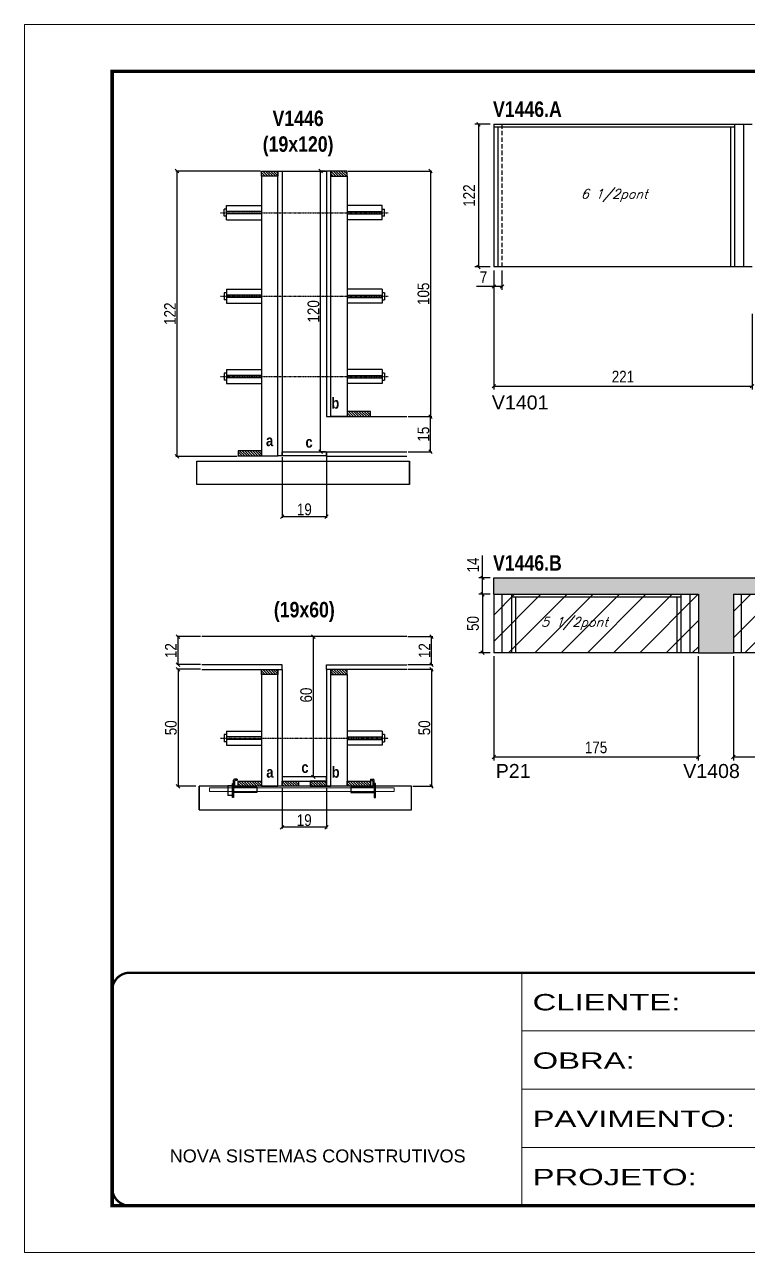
# Model space of a CAD drawing. Extents: x 3309 to 9563, y -2522 to 14608.
# Drawn here: x 4894 to 5513, y 4369 to 5419 of the extents above; entities that cross this region are included whole.
import ezdxf

# ---------------------------------------------------------------- set-up
doc = ezdxf.new("R2010")
doc.units = 0
for name, pattern in [('CONTINUO', [0]), ('DASHED', [0.75, 0.5, -0.25]), ('HIDDEN', [0.375, 0.25, -0.125])]:
    doc.linetypes.add(name, pattern=pattern)
for name, color, linetype in [('5', 5, 'Continuous'), ('barrote', 251, 'Continuous'), ('COTA', 241, 'Continuous'), ('detalhes', 4, 'Continuous'), ('NOMENCLATURA', 7, 'Continuous'), ('Painéis', 200, 'Continuous'), ('presilha', 1, 'Continuous'), ('SARR_2.2x10', 60, 'Continuous'), ('SARR_2.2x7', 40, 'Continuous'), ('SARR_3.5x7', 81, 'Continuous'), ('TENSOR', 3, 'Continuous'), ('texto', 7, 'Continuous')]:
    doc.layers.add(name, color=color, linetype=linetype)
for name, color, linetype, lineweight in [('CONCRETO', 251, 'Continuous', 25), ('Folhas', 255, 'Continuous', 9), ('Hachura', 251, 'Continuous', 9), ('SARRAFO DE PRESSAO', 251, 'DASHED', 9), ('SCO-___-LAJ', 2, 'Continuous', 0)]:
    doc.layers.add(name, color=color, linetype=linetype, lineweight=lineweight)
doc.styles.add('ARIAL', font='arial.ttf')
doc.styles.add('COTA TECNICA', font='techl___.ttf', dxfattribs={"height": 10})
doc.styles.add('COTA TECNICA 2X', font='techl___.ttf', dxfattribs={"height": 10})
doc.styles.add('Romans', font='romans.shx')
doc.styles.get("Standard").update_dxf_attribs({"font": 'arial.ttf'})
doc.styles.add('TECNICA', font='techb___.ttf', dxfattribs={"height": 10})
doc.styles.add('Tecnologia', font='')
doc.styles.get('Tecnologia').set_extended_font_data('Forgotten Futurist')
doc.dimstyles.new('PAINEL', dxfattribs={"dimtxt": 10, "dimasz": 3, "dimexe": 3, "dimexo": 3, "dimgap": 3, "dimtad": 1, "dimdec": 1, "dimzin": 12, "dimdsep": 46, "dimtxsty": 'COTA TECNICA', "dimblk1": 'OBLIQUE', "dimblk2": 'OBLIQUE', "dimsah": 1, "dimcen": 0.9, "dimclrd": 4, "dimclre": 4, "dimclrt": 240, "dimadec": 1, "dimazin": 3, "dimtfac": 1, "dimtdec": 1, "dimtmove": 0, "dimatfit": 3, "dimfxl": 1, "dimtolj": 1, "dimtzin": 12, "dimarcsym": 0})
doc.dimstyles.new('SECAO', dxfattribs={"dimscale": 0.333333, "dimtxt": 5, "dimasz": 9, "dimexe": 3, "dimexo": 3, "dimgap": 3, "dimtad": 1, "dimdec": 1, "dimlfac": 0.5, "dimzin": 12, "dimdsep": 46, "dimtxsty": 'COTA TECNICA 2X', "dimblk1": 'OBLIQUE', "dimblk2": 'OBLIQUE', "dimsah": 1, "dimcen": 0.9, "dimclrd": 4, "dimclre": 4, "dimclrt": 240, "dimadec": 1, "dimazin": 3, "dimtfac": 1, "dimtdec": 1, "dimtmove": 0, "dimatfit": 3, "dimfxl": 1, "dimtolj": 1, "dimtzin": 12, "dimarcsym": 0})
pattern_1 = [(135, (38350.264, -118744.3131), (-1.122532015, -1.122532015), [])]

# ---------------------------------------------------------------- blocks, each defined once
blk = doc.blocks.new('9999999999')
at = {"color": 30, "linetype": 'CONTINUO'}
for p, q in [((98564.6, 34230.2), (98564.6, 34429.4)), ((98564.6, 34379.6), (99584, 34379.6)), ((98564.6, 34329.8), (99488, 34329.8)), ((98564.6, 34280), (99488, 34280))]:
    blk.add_line(p, q, dxfattribs=at)
at = {"color": 30, "linetype": 'CONTINUO', "const_width": 2}
blk.add_lwpolyline([(99584, 34230.2), (99584, 34414.4, 0.414214), (99569, 34429.4), (98229, 34429.4, 0.414214), (98214, 34414.4), (98214, 34245.2, 0.414214), (98229, 34230.2), (99584, 34230.2)], format="xyb", dxfattribs=at)
at = {"layer": 'Folhas'}
blk.add_lwpolyline([(98139, 34190.2), (99624, 34190.2), (99624, 35240.2), (98139, 35240.2)], close=True, dxfattribs=at)
at = {"layer": 'Folhas', "color": 30, "const_width": 3}
blk.add_lwpolyline([(98214, 34230.2), (99584, 34230.2), (99584, 35200.2), (98214, 35200.2)], close=True, dxfattribs=at)
at = {"color": 7, "linetype": 'Continuous', "ltscale": 5, "style": 'ARIAL'}
blk.add_text('NOVA SISTEMAS CONSTRUTIVOS', height=11.059, dxfattribs=at).set_placement((98263.2, 34267.2))
at = {"layer": 'Folhas', "color": 7, "style": 'Tecnologia', "width": 1.5}
for s, p in [('CLIENTE:', (98573.7, 34397.2)), ('OBRA:', (98573.7, 34347.3)), ('PAVIMENTO:', (98573.7, 34297.5)), ('PROJETO:', (98573.7, 34247.7))]:
    blk.add_text(s, height=14, dxfattribs=at).set_placement(p)
blk = doc.blocks.new('_Oblique')
at = {"color": 0, "linetype": 'ByBlock', "lineweight": -2}
blk.add_line((-0.5, -0.5), (0.5, 0.5), dxfattribs=at)
blk = doc.blocks.new('*D2652')
at = {"layer": 'COTA', "color": 4, "lineweight": -2, "transparency": 16777216}
for p, q in [((5114.8, 5049.4), (5114.8, 4997.5)), ((5152.8, 5049.4), (5152.8, 4997.5)), ((5114.8, 4998.5), (5152.8, 4998.5))]:
    blk.add_line(p, q, dxfattribs=at)
at = {"layer": 'Defpoints', "color": 0, "transparency": 16777216}
for p in [(5114.8, 5050.4), (5152.8, 5050.4), (5152.8, 4998.5)]:
    blk.add_point(p, dxfattribs=at)
at = {"layer": 'COTA', "color": 4, "lineweight": -2, "transparency": 16777216, "xscale": 3, "yscale": 3, "zscale": 3, "rotation": 180}
blk.add_blockref('_Oblique', (5114.8, 4998.5), dxfattribs=at)
at = {"layer": 'COTA', "color": 4, "lineweight": -2, "transparency": 16777216, "xscale": 3, "yscale": 3, "zscale": 3}
blk.add_blockref('_Oblique', (5152.8, 4998.5), dxfattribs=at)
at = {"layer": 'COTA', "color": 240, "transparency": 16777216, "insert": (5133.8, 5004.6), "char_height": 10, "attachment_point": 5, "style": 'COTA TECNICA 2X'}
blk.add_mtext('\\A1;19', dxfattribs=at)
blk = doc.blocks.new('*D2653')
at = {"layer": 'COTA', "color": 4, "lineweight": -2, "transparency": 16777216}
for p, q in [((5171.4, 5294), (5242.8, 5294)), ((5241.8, 5294), (5241.8, 5084)), ((5222.5, 5084), (5242.8, 5084))]:
    blk.add_line(p, q, dxfattribs=at)
at = {"layer": 'Defpoints', "color": 0, "transparency": 16777216}
for p in [(5170.4, 5294), (5221.5, 5084, 0), (5241.8, 5084)]:
    blk.add_point(p, dxfattribs=at)
at = {"layer": 'COTA', "color": 4, "lineweight": -2, "transparency": 16777216, "xscale": 3, "yscale": 3, "zscale": 3}
for p, rotation in [((5241.8, 5294), 90), ((5241.8, 5084), 270)]:
    blk.add_blockref('_Oblique', p, dxfattribs=dict(at, rotation=rotation))
at = {"layer": 'COTA', "color": 240, "transparency": 16777216, "insert": (5235.7, 5189), "char_height": 10, "attachment_point": 5, "rotation": 90, "style": 'COTA TECNICA 2X'}
blk.add_mtext('\\A1;105', dxfattribs=at)
blk = doc.blocks.new('*D2654')
at = {"layer": 'COTA', "color": 4, "lineweight": -2, "transparency": 16777216}
for p, q in [((5096.2, 5294), (5023.8, 5294)), ((5024.8, 5294), (5024.8, 5050)), ((5076.2, 5050), (5023.8, 5050))]:
    blk.add_line(p, q, dxfattribs=at)
at = {"layer": 'Defpoints', "color": 0, "transparency": 16777216}
for p in [(5097.2, 5294), (5024.8, 5050), (5077.2, 5050, 0)]:
    blk.add_point(p, dxfattribs=at)
at = {"layer": 'COTA', "color": 4, "lineweight": -2, "transparency": 16777216, "xscale": 3, "yscale": 3, "zscale": 3}
for p, rotation in [((5024.8, 5294), 90), ((5024.8, 5050), 270)]:
    blk.add_blockref('_Oblique', p, dxfattribs=dict(at, rotation=rotation))
at = {"layer": 'COTA', "color": 240, "transparency": 16777216, "insert": (5018.8, 5172), "char_height": 10, "attachment_point": 5, "rotation": 90, "style": 'COTA TECNICA 2X'}
blk.add_mtext('\\A1;122', dxfattribs=at)
blk = doc.blocks.new('*D2655')
at = {"layer": 'COTA', "color": 4, "lineweight": -2, "transparency": 16777216}
for p, q in [((5151.8, 5294), (5146.7, 5294)), ((5147.7, 5054), (5147.7, 5294)), ((5151.8, 5054), (5146.7, 5054))]:
    blk.add_line(p, q, dxfattribs=at)
at = {"layer": 'Defpoints', "color": 0, "transparency": 16777216}
for p in [(5147.7, 5294), (5152.8, 5294), (5152.8, 5054)]:
    blk.add_point(p, dxfattribs=at)
at = {"layer": 'COTA', "color": 4, "lineweight": -2, "transparency": 16777216, "xscale": 3, "yscale": 3, "zscale": 3}
for p, rotation in [((5147.7, 5294), 90), ((5147.7, 5054), 270)]:
    blk.add_blockref('_Oblique', p, dxfattribs=dict(at, rotation=rotation))
at = {"layer": 'COTA', "color": 240, "transparency": 16777216, "insert": (5141.6, 5174), "char_height": 10, "attachment_point": 5, "rotation": 90, "style": 'COTA TECNICA 2X'}
blk.add_mtext('\\A1;120', dxfattribs=at)
blk = doc.blocks.new('*D2656')
at = {"layer": 'COTA', "color": 4, "lineweight": -2, "transparency": 16777216}
for p, q in [((5222.5, 5084), (5242.8, 5084)), ((5241.8, 5054), (5241.8, 5084)), ((5222.5, 5054), (5242.8, 5054))]:
    blk.add_line(p, q, dxfattribs=at)
at = {"layer": 'Defpoints', "color": 0, "transparency": 16777216}
for p in [(5221.5, 5084), (5241.8, 5084), (5221.5, 5054)]:
    blk.add_point(p, dxfattribs=at)
at = {"layer": 'COTA', "color": 4, "lineweight": -2, "transparency": 16777216, "xscale": 3, "yscale": 3, "zscale": 3}
for p, rotation in [((5241.8, 5084), 90), ((5241.8, 5054), 270)]:
    blk.add_blockref('_Oblique', p, dxfattribs=dict(at, rotation=rotation))
at = {"layer": 'COTA', "color": 240, "transparency": 16777216, "insert": (5235.7, 5069), "char_height": 10, "attachment_point": 5, "rotation": 90, "style": 'COTA TECNICA 2X'}
blk.add_mtext('\\A1;15', dxfattribs=at)
blk = doc.blocks.new('*D2657')
at = {"layer": 'COTA', "color": 4, "lineweight": -2, "transparency": 16777216}
for p, q in [((5114.7, 4766.9), (5114.7, 4731.8)), ((5152.7, 4766.9), (5152.7, 4731.8)), ((5152.7, 4732.8), (5114.7, 4732.8))]:
    blk.add_line(p, q, dxfattribs=at)
at = {"layer": 'Defpoints', "color": 0, "transparency": 16777216}
for p in [(5114.7, 4767.9), (5152.7, 4767.9), (5114.7, 4732.8)]:
    blk.add_point(p, dxfattribs=at)
at = {"layer": 'COTA', "color": 4, "lineweight": -2, "transparency": 16777216, "xscale": 3, "yscale": 3, "zscale": 3, "rotation": 180}
blk.add_blockref('_Oblique', (5114.7, 4732.8), dxfattribs=at)
at = {"layer": 'COTA', "color": 4, "lineweight": -2, "transparency": 16777216, "xscale": 3, "yscale": 3, "zscale": 3}
blk.add_blockref('_Oblique', (5152.7, 4732.8), dxfattribs=at)
at = {"layer": 'COTA', "color": 240, "transparency": 16777216, "insert": (5133.7, 4738.9), "char_height": 10, "attachment_point": 5, "style": 'COTA TECNICA 2X'}
blk.add_mtext('\\A1;19', dxfattribs=at)
blk = doc.blocks.new('PRESILHA METÁLICA 1')
at = {"layer": 'presilha'}
for p, q in [((7.5, 10.6), (7.5, 19.9)), ((12, 21), (8.6, 21)), ((9, 11.6), (9, 18.9)), ((12, 19.5), (9.6, 19.5)), ((12, 21), (12, 19.5)), ((0, 13), (6, 13)), ((0, 13), (0, 0)), ((6, 0), (0, 0)), ((6, 15.5), (7.5, 15.5)), ((6, -2.5), (6, 15.5)), ((6, 13), (6, 0)), ((7.5, 15.5), (7.5, -2.5)), ((37.5, 4.1), (7.5, 4.1)), ((37.5, 11), (9.6, 11)), ((37.5, 11), (37.5, 4.1)), ((7.5, -2.5), (6, -2.5))]:
    blk.add_line(p, q, dxfattribs=at)
for centre, radius, start, end in [((8.6, 19.9), 1.14, 90, 180), ((9.6, 18.9), 0.57, 90, 180), ((9.6, 11.6), 0.57, 180, 270)]:
    blk.add_arc(centre, radius, start, end, dxfattribs=at)
blk = doc.blocks.new('PRESILHA METÁLICA 2')
at = {"layer": 'presilha'}
for p, q in [((-5.2, 23.5), (-5.2, 22)), ((-5.2, 23.5), (-1.9, 23.5)), ((-5.2, 22), (-2.8, 22)), ((-2.2, 14.1), (-2.2, 21.4)), ((0.8, 18), (-0.8, 18)), ((-0.8, 18), (-0.8, 0)), ((-0.8, 14.6), (-0.8, 22.4)), ((0.8, 0), (0.8, 18)), ((-30.8, 13.5), (-30.8, 6.6)), ((-30.8, 13.5), (-2.8, 13.5)), ((-30.8, 6.6), (-0.8, 6.6)), ((-0.8, 0), (0.8, 0))]:
    blk.add_line(p, q, dxfattribs=at)
for centre, radius, start, end in [((-2.8, 21.4), 0.57, 0, 90), ((-1.9, 22.4), 1.14, 0, 90), ((-2.8, 14.1), 0.57, 270, 0)]:
    blk.add_arc(centre, radius, start, end, dxfattribs=at)
blk = doc.blocks.new('*D2658')
at = {"layer": 'COTA', "color": 4, "lineweight": -2, "transparency": 16777216}
for p, q in [((5045, 4867.9), (5024.7, 4867.9)), ((5025.7, 4867.9), (5025.7, 4767.9)), ((5040.9, 4767.9), (5024.7, 4767.9))]:
    blk.add_line(p, q, dxfattribs=at)
at = {"layer": 'Defpoints', "color": 0, "transparency": 16777216}
for p in [(5046, 4867.9), (5025.7, 4767.9), (5041.9, 4767.9)]:
    blk.add_point(p, dxfattribs=at)
at = {"layer": 'COTA', "color": 4, "lineweight": -2, "transparency": 16777216, "xscale": 3, "yscale": 3, "zscale": 3}
for p, rotation in [((5025.7, 4867.9), 90), ((5025.7, 4767.9), 270)]:
    blk.add_blockref('_Oblique', p, dxfattribs=dict(at, rotation=rotation))
at = {"layer": 'COTA', "color": 240, "transparency": 16777216, "insert": (5019.6, 4817.9), "char_height": 10, "attachment_point": 5, "rotation": 90, "style": 'COTA TECNICA 2X'}
blk.add_mtext('\\A1;50', dxfattribs=at)
blk = doc.blocks.new('*D2659')
at = {"layer": 'COTA', "color": 4, "lineweight": -2, "transparency": 16777216}
for p, q in [((5222.4, 4867.9), (5243.6, 4867.9)), ((5242.6, 4867.9), (5242.6, 4767.9)), ((5226.5, 4767.9), (5243.6, 4767.9))]:
    blk.add_line(p, q, dxfattribs=at)
at = {"layer": 'Defpoints', "color": 0, "transparency": 16777216}
for p in [(5221.4, 4867.9), (5225.5, 4767.9), (5242.6, 4767.9)]:
    blk.add_point(p, dxfattribs=at)
at = {"layer": 'COTA', "color": 4, "lineweight": -2, "transparency": 16777216, "xscale": 3, "yscale": 3, "zscale": 3}
for p, rotation in [((5242.6, 4867.9), 90), ((5242.6, 4767.9), 270)]:
    blk.add_blockref('_Oblique', p, dxfattribs=dict(at, rotation=rotation))
at = {"layer": 'COTA', "color": 240, "transparency": 16777216, "insert": (5236.5, 4817.9), "char_height": 10, "attachment_point": 5, "rotation": 90, "style": 'COTA TECNICA 2X'}
blk.add_mtext('\\A1;50', dxfattribs=at)
blk = doc.blocks.new('*D2660')
at = {"layer": 'COTA', "color": 4, "lineweight": -2, "transparency": 16777216}
for p, q in [((5151.7, 4895.9), (5140.5, 4895.9)), ((5141.5, 4775.9), (5141.5, 4895.9)), ((5151.7, 4775.9), (5140.5, 4775.9))]:
    blk.add_line(p, q, dxfattribs=at)
at = {"layer": 'Defpoints', "color": 0, "transparency": 16777216}
for p in [(5141.5, 4895.9), (5152.7, 4895.9), (5152.7, 4775.9)]:
    blk.add_point(p, dxfattribs=at)
at = {"layer": 'COTA', "color": 4, "lineweight": -2, "transparency": 16777216, "xscale": 3, "yscale": 3, "zscale": 3}
for p, rotation in [((5141.5, 4895.9), 90), ((5141.5, 4775.9), 270)]:
    blk.add_blockref('_Oblique', p, dxfattribs=dict(at, rotation=rotation))
at = {"layer": 'COTA', "color": 240, "transparency": 16777216, "insert": (5135.4, 4845.9), "char_height": 10, "attachment_point": 5, "rotation": 90, "style": 'COTA TECNICA 2X'}
blk.add_mtext('\\A1;60', dxfattribs=at)
blk = doc.blocks.new('*D2661')
at = {"layer": 'COTA', "color": 4, "lineweight": -2, "transparency": 16777216}
for p, q in [((5222.4, 4895.9), (5243.6, 4895.9)), ((5242.6, 4871.9), (5242.6, 4895.9)), ((5222.4, 4871.9), (5243.6, 4871.9))]:
    blk.add_line(p, q, dxfattribs=at)
at = {"layer": 'Defpoints', "color": 0, "transparency": 16777216}
for p in [(5221.4, 4895.9), (5242.6, 4895.9), (5221.4, 4871.9)]:
    blk.add_point(p, dxfattribs=at)
at = {"layer": 'COTA', "color": 4, "lineweight": -2, "transparency": 16777216, "xscale": 3, "yscale": 3, "zscale": 3}
for p, rotation in [((5242.6, 4895.9), 90), ((5242.6, 4871.9), 270)]:
    blk.add_blockref('_Oblique', p, dxfattribs=dict(at, rotation=rotation))
at = {"layer": 'COTA', "color": 240, "transparency": 16777216, "insert": (5236.6, 4883.9), "char_height": 10, "attachment_point": 5, "rotation": 90, "style": 'COTA TECNICA 2X'}
blk.add_mtext('\\A1;12', dxfattribs=at)
blk = doc.blocks.new('*D2662')
at = {"layer": 'COTA', "color": 4, "lineweight": -2, "transparency": 16777216}
for p, q in [((5045, 4895.9), (5024.7, 4895.9)), ((5025.7, 4871.9), (5025.7, 4895.9)), ((5045, 4871.9), (5024.7, 4871.9))]:
    blk.add_line(p, q, dxfattribs=at)
at = {"layer": 'Defpoints', "color": 0, "transparency": 16777216}
for p in [(5025.7, 4895.9), (5046, 4895.9), (5046, 4871.9)]:
    blk.add_point(p, dxfattribs=at)
at = {"layer": 'COTA', "color": 4, "lineweight": -2, "transparency": 16777216, "xscale": 3, "yscale": 3, "zscale": 3}
for p, rotation in [((5025.7, 4895.9), 90), ((5025.7, 4871.9), 270)]:
    blk.add_blockref('_Oblique', p, dxfattribs=dict(at, rotation=rotation))
at = {"layer": 'COTA', "color": 240, "transparency": 16777216, "insert": (5019.6, 4883.9), "char_height": 10, "attachment_point": 5, "rotation": 90, "style": 'COTA TECNICA 2X'}
blk.add_mtext('\\A1;12', dxfattribs=at)
blk = doc.blocks.new('*D2663')
at = {"layer": 'COTA', "color": 4, "lineweight": -2, "transparency": 16777216}
for p, q in [((5295.9, 5209), (5295.9, 5107.1)), ((5516.9, 5172), (5516.9, 5107.1)), ((5295.9, 5110.1), (5516.9, 5110.1))]:
    blk.add_line(p, q, dxfattribs=at)
at = {"layer": 'Defpoints', "color": 0, "transparency": 16777216}
for p in [(5295.9, 5212), (5516.9, 5175), (5516.9, 5110.1)]:
    blk.add_point(p, dxfattribs=at)
at = {"layer": 'COTA', "color": 4, "lineweight": -2, "transparency": 16777216, "xscale": 3, "yscale": 3, "zscale": 3, "rotation": 180}
blk.add_blockref('_Oblique', (5295.9, 5110.1), dxfattribs=at)
at = {"layer": 'COTA', "color": 4, "lineweight": -2, "transparency": 16777216, "xscale": 3, "yscale": 3, "zscale": 3}
blk.add_blockref('_Oblique', (5516.9, 5110.1), dxfattribs=at)
at = {"layer": 'COTA', "color": 240, "transparency": 16777216, "insert": (5406.4, 5118.2), "char_height": 10, "attachment_point": 5, "style": 'COTA TECNICA'}
blk.add_mtext('\\A1;221', dxfattribs=at)
blk = doc.blocks.new('*D2664')
at = {"layer": 'COTA', "color": 4, "lineweight": -2, "transparency": 16777216}
for p, q in [((5292.9, 5334), (5279.8, 5334)), ((5282.8, 5334), (5282.8, 5212)), ((5292.9, 5212), (5279.8, 5212))]:
    blk.add_line(p, q, dxfattribs=at)
at = {"layer": 'Defpoints', "color": 0, "transparency": 16777216}
for p in [(5295.9, 5334), (5282.8, 5212), (5295.9, 5212)]:
    blk.add_point(p, dxfattribs=at)
at = {"layer": 'COTA', "color": 4, "lineweight": -2, "transparency": 16777216, "xscale": 3, "yscale": 3, "zscale": 3}
for p, rotation in [((5282.8, 5334), 90), ((5282.8, 5212), 270)]:
    blk.add_blockref('_Oblique', p, dxfattribs=dict(at, rotation=rotation))
at = {"layer": 'COTA', "color": 240, "transparency": 16777216, "insert": (5274.7, 5273), "char_height": 10, "attachment_point": 5, "rotation": 90, "style": 'COTA TECNICA'}
blk.add_mtext('\\A1;122', dxfattribs=at)
blk = doc.blocks.new('*D2665')
at = {"layer": 'COTA', "color": 4, "lineweight": -2, "transparency": 16777216}
for p, q in [((5295.9, 5209), (5295.9, 5192.3)), ((5302.9, 5209), (5302.9, 5192.3)), ((5295.9, 5195.3), (5281.2, 5195.3)), ((5302.9, 5195.3), (5295.9, 5195.3))]:
    blk.add_line(p, q, dxfattribs=at)
at = {"layer": 'Defpoints', "color": 0, "transparency": 16777216}
for p in [(5295.9, 5212), (5302.9, 5212), (5295.9, 5195.3)]:
    blk.add_point(p, dxfattribs=at)
at = {"layer": 'COTA', "color": 4, "lineweight": -2, "transparency": 16777216, "xscale": 3, "yscale": 3, "zscale": 3, "rotation": 180}
blk.add_blockref('_Oblique', (5295.9, 5195.3), dxfattribs=at)
at = {"layer": 'COTA', "color": 4, "lineweight": -2, "transparency": 16777216, "xscale": 3, "yscale": 3, "zscale": 3}
blk.add_blockref('_Oblique', (5302.9, 5195.3), dxfattribs=at)
at = {"layer": 'COTA', "color": 240, "transparency": 16777216, "insert": (5287.1, 5203.3), "char_height": 10, "attachment_point": 5, "style": 'COTA TECNICA'}
blk.add_mtext('\\A1;7', dxfattribs=at)
blk = doc.blocks.new('*D2682')
at = {"layer": 'COTA', "color": 4, "lineweight": -2, "transparency": 16777216}
for p, q in [((5295.9, 4879.1), (5295.9, 4790)), ((5470.9, 4879.1), (5470.9, 4790)), ((5295.9, 4793), (5470.9, 4793))]:
    blk.add_line(p, q, dxfattribs=at)
at = {"layer": 'Defpoints', "color": 0, "transparency": 16777216}
for p in [(5295.9, 4882.1), (5470.9, 4882.1), (5470.9, 4793)]:
    blk.add_point(p, dxfattribs=at)
at = {"layer": 'COTA', "color": 4, "lineweight": -2, "transparency": 16777216, "xscale": 3, "yscale": 3, "zscale": 3, "rotation": 180}
blk.add_blockref('_Oblique', (5295.9, 4793), dxfattribs=at)
at = {"layer": 'COTA', "color": 4, "lineweight": -2, "transparency": 16777216, "xscale": 3, "yscale": 3, "zscale": 3}
blk.add_blockref('_Oblique', (5470.9, 4793), dxfattribs=at)
at = {"layer": 'COTA', "color": 240, "transparency": 16777216, "insert": (5383.4, 4801.1), "char_height": 10, "attachment_point": 5, "style": 'COTA TECNICA'}
blk.add_mtext('\\A1;175', dxfattribs=at)
blk = doc.blocks.new('*D2678')
at = {"layer": 'COTA', "color": 4, "lineweight": -2, "transparency": 16777216}
for p, q in [((5500.9, 4879.1), (5500.9, 4790)), ((5641.9, 4834.1), (5641.9, 4790)), ((5500.9, 4793), (5641.9, 4793))]:
    blk.add_line(p, q, dxfattribs=at)
at = {"layer": 'Defpoints', "color": 0, "transparency": 16777216}
for p in [(5500.9, 4882.1), (5641.9, 4837.1), (5641.9, 4793)]:
    blk.add_point(p, dxfattribs=at)
at = {"layer": 'COTA', "color": 4, "lineweight": -2, "transparency": 16777216, "xscale": 3, "yscale": 3, "zscale": 3, "rotation": 180}
blk.add_blockref('_Oblique', (5500.9, 4793), dxfattribs=at)
at = {"layer": 'COTA', "color": 4, "lineweight": -2, "transparency": 16777216, "xscale": 3, "yscale": 3, "zscale": 3}
blk.add_blockref('_Oblique', (5641.9, 4793), dxfattribs=at)
at = {"layer": 'COTA', "color": 240, "transparency": 16777216, "insert": (5571.4, 4801), "char_height": 10, "attachment_point": 5, "style": 'COTA TECNICA'}
blk.add_mtext('\\A1;141', dxfattribs=at)
blk = doc.blocks.new('*D2699')
at = {"layer": 'COTA', "color": 4, "lineweight": -2, "transparency": 16777216}
for p, q in [((5292.9, 4932.1), (5283.2, 4932.1)), ((5286.2, 4932.1), (5286.2, 4882.1)), ((5292.9, 4882.1), (5283.2, 4882.1))]:
    blk.add_line(p, q, dxfattribs=at)
at = {"layer": 'Defpoints', "color": 0, "transparency": 16777216}
for p in [(5295.9, 4932.1), (5286.2, 4882.1), (5295.9, 4882.1)]:
    blk.add_point(p, dxfattribs=at)
at = {"layer": 'COTA', "color": 4, "lineweight": -2, "transparency": 16777216, "xscale": 3, "yscale": 3, "zscale": 3}
for p, rotation in [((5286.2, 4932.1), 90), ((5286.2, 4882.1), 270)]:
    blk.add_blockref('_Oblique', p, dxfattribs=dict(at, rotation=rotation))
at = {"layer": 'COTA', "color": 240, "transparency": 16777216, "insert": (5278.1, 4907.1), "char_height": 10, "attachment_point": 5, "rotation": 90, "style": 'COTA TECNICA'}
blk.add_mtext('\\A1;50', dxfattribs=at)
blk = doc.blocks.new('*D2700')
at = {"layer": 'COTA', "color": 4, "lineweight": -2, "transparency": 16777216}
for p, q in [((5286.2, 4946.1), (5286.2, 4965.2)), ((5292.9, 4946.1), (5283.2, 4946.1)), ((5286.2, 4932.1), (5286.2, 4946.1)), ((5292.9, 4932.1), (5283.2, 4932.1))]:
    blk.add_line(p, q, dxfattribs=at)
at = {"layer": 'Defpoints', "color": 0, "transparency": 16777216}
for p in [(5286.2, 4946.1), (5295.9, 4946.1), (5295.9, 4932.1)]:
    blk.add_point(p, dxfattribs=at)
at = {"layer": 'COTA', "color": 4, "lineweight": -2, "transparency": 16777216, "xscale": 3, "yscale": 3, "zscale": 3}
for p, rotation in [((5286.2, 4946.1), 90), ((5286.2, 4932.1), 270)]:
    blk.add_blockref('_Oblique', p, dxfattribs=dict(at, rotation=rotation))
at = {"layer": 'COTA', "color": 240, "transparency": 16777216, "insert": (5278.1, 4957.1), "char_height": 10, "attachment_point": 5, "rotation": 90, "style": 'COTA TECNICA'}
blk.add_mtext('\\A1;14', dxfattribs=at)

msp = doc.modelspace()

# ---------------------------------------------------------------- hatches: boundary and pattern name
at = {"layer": 'COTA'}
h = msp.add_hatch(dxfattribs=at)
h.set_pattern_fill('AR-CONC', color=256, scale=0.03)
h.paths.add_polyline_path([(5902.94, 4837.05), (5932.94, 4837.05), (5932.94, 4874.05), (6153.94, 4874.05), (6153.94, 4946.05), (6119.94, 4946.05), (6119.94, 4891.05), (5932.94, 4891.05), (5932.94, 4996.05), (5902.94, 4996.05), (5902.94, 4946.05), (5295.94, 4946.05), (5295.94, 4932.05), (5470.94, 4932.05), (5470.94, 4882.05), (5500.94, 4882.05), (5500.94, 4932.05), (5641.94, 4932.05), (5641.94, 4882.05), (5641.94, 4837.05), (5671.94, 4837.05), (5671.94, 4932.05), (5902.94, 4932.05)])
at = {"layer": 'Hachura', "linetype": 'ByBlock'}
h = msp.add_hatch(dxfattribs=at)
h.set_pattern_fill('ANSI31', color=256, scale=5)
h.paths.add_polyline_path([(6096.94, 5220.05), (6096.94, 5270.05), (5959.94, 5270.05), (5959.94, 5220.05)])
h.paths.add_polyline_path([(6126.94, 5270.05), (6126.94, 5220.05), (6270.94, 5220.05), (6270.94, 5270.05)])
h.paths.add_polyline_path([(5500.94, 4932.05), (5500.94, 4882.05), (5639.94, 4882.05), (5639.94, 4932.05)])
h.paths.add_polyline_path([(5470.94, 4932.05), (5295.94, 4932.05), (5295.94, 4882.05), (5470.94, 4882.05)])
at = {"layer": 'SARR_2.2x10'}
h = msp.add_hatch(dxfattribs=at)
h.set_pattern_fill('ANSI31', color=256, scale=0.5, angle=90)
h.set_pattern_definition([(135, (38270.3938, -118428.1891), (-1.122532015, -1.122532015), [])])
h.paths.add_polyline_path([(5190.36, 5088.38), (5190.36, 5083.98), (5170.36, 5083.98), (5170.36, 5088.38)])
h = msp.add_hatch(dxfattribs=at)
h.set_pattern_fill('ANSI31', color=256, scale=0.5, angle=90)
h.set_pattern_definition([(135, (38363.5938, -118461.7891), (-1.122532015, -1.122532015), [])])
h.paths.add_polyline_path([(5097.16, 5054.78), (5097.16, 5050.38), (5077.16, 5050.38), (5077.16, 5054.78)])
h = msp.add_hatch(dxfattribs=at)
h.set_pattern_fill('ANSI31', color=256, scale=0.5, angle=90)
h.set_pattern_definition([(135, (38270.664, -118744.3131), (-1.122532015, -1.122532015), [])])
h.paths.add_polyline_path([(5077.13, 4772.26), (5077.13, 4767.86), (5097.13, 4767.86), (5097.13, 4772.26)])
h = msp.add_hatch(dxfattribs=at)
h.set_pattern_fill('ANSI31', color=256, scale=0.5, angle=90)
h.set_pattern_definition([(135, (38363.864, -118744.3131), (-1.122532015, -1.122532015), [])])
h.paths.add_polyline_path([(5170.33, 4772.26), (5170.33, 4767.86), (5190.33, 4767.86), (5190.33, 4772.26)])
at = {"layer": 'SARR_2.2x7'}
h = msp.add_hatch(dxfattribs=at)
h.set_pattern_fill('ANSI31', color=256, scale=0.5, angle=90)
h.set_pattern_definition([(135, (38264.3938, -118222.5891), (-1.122532015, -1.122532015), [])])
h.paths.add_polyline_path([(5111.16, 5293.98), (5111.16, 5289.58), (5097.16, 5289.58), (5097.16, 5293.98)])
h = msp.add_hatch(dxfattribs=at)
h.set_pattern_fill('ANSI31', color=256, scale=0.5, angle=90)
h.set_pattern_definition([(135, (38284.3938, -118222.5891), (-1.122532015, -1.122532015), [])])
h.paths.add_polyline_path([(5156.36, 5293.98), (5156.36, 5289.58), (5170.36, 5289.58), (5170.36, 5293.98)])
h = msp.add_hatch(dxfattribs=at)
h.set_pattern_fill('ANSI31', color=256, scale=0.5, angle=90)
h.set_pattern_definition([(135, (38284.664, -118648.7131), (-1.122532015, -1.122532015), [])])
h.paths.add_polyline_path([(5111.13, 4867.86), (5111.13, 4863.46), (5097.13, 4863.46), (5097.13, 4867.86)])
h = msp.add_hatch(dxfattribs=at)
h.set_pattern_fill('ANSI31', color=256, scale=0.5, angle=90)
h.set_pattern_definition([(135, (38264.664, -118648.7131), (-1.122532015, -1.122532015), [])])
h.paths.add_polyline_path([(5156.33, 4867.86), (5156.33, 4863.46), (5170.33, 4863.46), (5170.33, 4867.86)])
h = msp.add_hatch(dxfattribs=at)
h.set_pattern_fill('ANSI31', color=256, scale=0.5, angle=90)
h.set_pattern_definition(pattern_1)
h.paths.add_polyline_path([(5128.73, 4767.86), (5128.73, 4772.26), (5114.73, 4772.26), (5114.73, 4767.86)])
h = msp.add_hatch(dxfattribs=at)
h.set_pattern_fill('ANSI31', color=256, scale=0.5, angle=90)
h.set_pattern_definition(pattern_1)
h.paths.add_polyline_path([(5138.73, 4772.26), (5138.73, 4767.86), (5152.73, 4767.86), (5152.73, 4772.26)])

# ---------------------------------------------------------------- linework, layer by layer
at = {"ltscale": 3}
for p, q in [((5065.16, 5255.4), (5065.16, 5261.4)), ((5067.16, 5261.4), (5065.16, 5261.4)), ((5067.16, 5252.4), (5067.16, 5264.4)), ((5067.16, 5264.4), (5097.16, 5264.4)), ((5200.36, 5264.4), (5170.36, 5264.4)), ((5200.36, 5252.4), (5200.36, 5264.4)), ((5200.36, 5261.4), (5202.36, 5261.4)), ((5202.36, 5255.4), (5202.36, 5261.4)), ((5067.16, 5255.4), (5065.16, 5255.4)), ((5097.16, 5259.4), (5067.16, 5259.4)), ((5097.16, 5257.4), (5067.16, 5257.4)), ((5067.16, 5252.4), (5097.16, 5252.4)), ((5170.36, 5259.4), (5200.36, 5259.4)), ((5170.36, 5257.4), (5200.36, 5257.4)), ((5200.36, 5252.4), (5170.36, 5252.4)), ((5202.36, 5255.4), (5200.36, 5255.4)), ((5065.16, 5189.94), (5065.16, 5183.94)), ((5067.16, 5189.94), (5065.16, 5189.94)), ((5067.16, 5192.94), (5067.16, 5180.94)), ((5067.16, 5192.94), (5097.16, 5192.94)), ((5097.16, 5187.94), (5067.16, 5187.94)), ((5200.36, 5192.94), (5170.36, 5192.94)), ((5170.36, 5187.94), (5200.36, 5187.94)), ((5200.36, 5192.94), (5200.36, 5180.94)), ((5202.36, 5189.94), (5200.36, 5189.94)), ((5202.36, 5189.94), (5202.36, 5183.94)), ((5067.16, 5183.94), (5065.16, 5183.94)), ((5097.16, 5185.94), (5067.16, 5185.94)), ((5067.16, 5180.94), (5097.16, 5180.94)), ((5170.36, 5185.94), (5200.36, 5185.94)), ((5200.36, 5180.94), (5170.36, 5180.94)), ((5200.36, 5183.94), (5202.36, 5183.94)), ((5067.16, 5124.29), (5067.16, 5112.29)), ((5067.16, 5124.29), (5097.16, 5124.29)), ((5200.36, 5124.29), (5170.36, 5124.29)), ((5200.36, 5124.29), (5200.36, 5112.29)), ((5065.16, 5121.29), (5065.16, 5115.29)), ((5067.16, 5121.29), (5065.16, 5121.29)), ((5067.16, 5115.29), (5065.16, 5115.29)), ((5097.16, 5119.29), (5067.16, 5119.29)), ((5097.16, 5117.29), (5067.16, 5117.29)), ((5170.36, 5119.29), (5200.36, 5119.29)), ((5170.36, 5117.29), (5200.36, 5117.29)), ((5202.36, 5121.29), (5200.36, 5121.29)), ((5200.36, 5115.29), (5202.36, 5115.29)), ((5202.36, 5121.29), (5202.36, 5115.29)), ((5067.16, 5112.29), (5097.16, 5112.29)), ((5200.36, 5112.29), (5170.36, 5112.29)), ((5065.13, 4812.03), (5065.13, 4806.03)), ((5067.13, 4812.03), (5065.13, 4812.03)), ((5067.13, 4815.03), (5067.13, 4803.03)), ((5067.13, 4815.03), (5097.13, 4815.03)), ((5097.13, 4810.03), (5067.13, 4810.03)), ((5200.33, 4815.03), (5170.33, 4815.03)), ((5170.33, 4810.03), (5200.33, 4810.03)), ((5200.33, 4815.03), (5200.33, 4803.03)), ((5202.33, 4812.03), (5200.33, 4812.03)), ((5202.33, 4812.03), (5202.33, 4806.03)), ((5067.13, 4806.03), (5065.13, 4806.03)), ((5097.13, 4808.03), (5067.13, 4808.03)), ((5067.13, 4803.03), (5097.13, 4803.03)), ((5170.33, 4808.03), (5200.33, 4808.03)), ((5200.33, 4803.03), (5170.33, 4803.03)), ((5200.33, 4806.03), (5202.33, 4806.03))]:
    msp.add_line(p, q, dxfattribs=at)
at = {"layer": 'barrote'}
msp.add_lwpolyline([(5223.81, 5025.98), (5041.9, 5025.98), (5041.9, 5045.98), (5223.81, 5045.98)], close=True, dxfattribs=at)
at = {"layer": 'barrote', "elevation": 0}
msp.add_lwpolyline([(5043.67, 4747.86), (5225.59, 4747.86), (5225.59, 4767.86), (5043.67, 4767.86)], close=True, dxfattribs=at)
at = {"layer": 'CONCRETO', "linetype": 'Continuous'}
for p, q in [((5114.76, 5293.98), (5152.76, 5293.98)), ((5152.76, 5083.98), (5221.46, 5083.98)), ((5221.42, 4895.86), (5046.03, 4895.86))]:
    msp.add_line(p, q, dxfattribs=at)
at = {"layer": 'COTA'}
for p, q in [((5295.94, 4932.05), (5295.94, 4946.05)), ((5295.94, 4946.05), (5902.94, 4946.05)), ((5470.94, 4882.05), (5500.94, 4882.05))]:
    msp.add_line(p, q, dxfattribs=at)
at = {"layer": 'detalhes', "color": 250}
for p, q in [((5223.81, 5025.98), (5223.81, 5045.98)), ((5043.67, 4747.86), (5043.67, 4767.86))]:
    msp.add_line(p, q, dxfattribs=at)
at = {"layer": 'Painéis', "linetype": 'ByBlock'}
for p, q in [((5295.94, 5334.05), (5295.94, 5212.05)), ((5295.94, 5334.05), (5516.94, 5334.05)), ((5516.94, 5212.05), (5295.94, 5212.05)), ((5295.94, 4932.05), (5295.94, 4882.05)), ((5295.94, 4932.05), (5470.94, 4932.05)), ((5470.94, 4932.05), (5470.94, 4882.05)), ((5500.94, 4932.05), (5500.94, 4882.05)), ((5500.94, 4932.05), (5641.94, 4932.05)), ((5470.94, 4882.05), (5295.94, 4882.05)), ((5641.94, 4882.05), (5500.94, 4882.05))]:
    msp.add_line(p, q, dxfattribs=at)
at = {"layer": 'Painéis', "linetype": 'Continuous'}
for points in [[(5111.16, 5050.38), (5111.16, 5293.98), (5114.76, 5293.98), (5114.76, 5050.38)], [(5156.36, 5083.98), (5156.36, 5293.98), (5152.76, 5293.98), (5152.76, 5083.98)], [(5114.76, 5053.98), (5152.76, 5053.98), (5152.76, 5050.38), (5114.76, 5050.38)]]:
    msp.add_lwpolyline(points, close=True, dxfattribs=at)
msp.add_lwpolyline([(5221.46, 5049.98), (5152.76, 5049.98), (5152.76, 5053.98), (5221.46, 5053.98)], dxfattribs=at)
at = {"layer": 'Painéis', "linetype": 'Continuous', "elevation": 0}
for points in [[(5046.03, 4867.86), (5114.73, 4867.86), (5114.73, 4871.86), (5046.03, 4871.86)], [(5221.42, 4867.86), (5152.73, 4867.86), (5152.73, 4871.86), (5221.42, 4871.86)]]:
    msp.add_lwpolyline(points, dxfattribs=at)
for points in [[(5111.13, 4767.86), (5111.13, 4867.86), (5114.73, 4867.86), (5114.73, 4767.86)], [(5156.33, 4767.86), (5156.33, 4867.86), (5152.73, 4867.86), (5152.73, 4767.86)], [(5152.73, 4775.86), (5114.73, 4775.86), (5114.73, 4772.26), (5152.73, 4772.26)]]:
    msp.add_lwpolyline(points, close=True, dxfattribs=at)
at = {"layer": 'SARR_2.2x10'}
for points in [[(5190.36, 5088.38), (5170.36, 5088.38), (5170.36, 5083.98), (5190.36, 5083.98)], [(5097.16, 5054.78), (5077.16, 5054.78), (5077.16, 5050.38), (5097.16, 5050.38)]]:
    msp.add_lwpolyline(points, close=True, dxfattribs=at)
at = {"layer": 'SARR_2.2x10', "elevation": 0}
for points in [[(5077.13, 4772.26), (5097.13, 4772.26), (5097.13, 4767.86), (5077.13, 4767.86)], [(5170.33, 4772.26), (5190.33, 4772.26), (5190.33, 4767.86), (5170.33, 4767.86)]]:
    msp.add_lwpolyline(points, close=True, dxfattribs=at)
at = {"layer": 'SARR_2.2x7', "linetype": 'HIDDEN', "ltscale": 15}
msp.add_line((5302.94, 5212.05), (5302.94, 5334.05), dxfattribs=at)
at = {"layer": 'SARR_2.2x7', "linetype": 'Continuous'}
for p, q in [((5509.94, 5212.05), (5509.94, 5334.05)), ((5295.94, 5331.85), (5501.94, 5331.85)), ((5302.94, 4882.05), (5302.94, 4932.05)), ((5310.94, 4929.85), (5455.94, 4929.85)), ((5463.94, 4882.05), (5463.94, 4932.05)), ((5507.94, 4882.05), (5507.94, 4932.05))]:
    msp.add_line(p, q, dxfattribs=at)
at = {"layer": 'SARR_2.2x7', "elevation": 0}
for points in [[(5097.16, 5293.98), (5111.16, 5293.98), (5111.16, 5289.58), (5097.16, 5289.58)], [(5170.36, 5293.98), (5156.36, 5293.98), (5156.36, 5289.58), (5170.36, 5289.58)], [(5097.13, 4867.86), (5111.13, 4867.86), (5111.13, 4863.46), (5097.13, 4863.46)], [(5170.33, 4867.86), (5156.33, 4867.86), (5156.33, 4863.46), (5170.33, 4863.46)], [(5114.73, 4772.26), (5128.73, 4772.26), (5128.73, 4767.86), (5114.73, 4767.86)], [(5152.73, 4772.26), (5138.73, 4772.26), (5138.73, 4767.86), (5152.73, 4767.86)]]:
    msp.add_lwpolyline(points, close=True, dxfattribs=at)
at = {"layer": 'SARR_3.5x7'}
for p, q in [((5501.94, 5334.05), (5501.94, 5212.05)), ((5299.44, 5331.85), (5299.44, 5212.05)), ((5498.44, 5331.85), (5498.44, 5212.05)), ((5310.94, 4932.05), (5310.94, 4882.05)), ((5314.44, 4929.85), (5314.44, 4882.05)), ((5452.44, 4929.85), (5452.44, 4882.05)), ((5455.94, 4932.05), (5455.94, 4882.05))]:
    msp.add_line(p, q, dxfattribs=at)
for points in [[(5111.16, 5289.58), (5097.16, 5289.58), (5097.16, 5050.38), (5111.16, 5050.38)], [(5156.36, 5289.58), (5170.36, 5289.58), (5170.36, 5083.98), (5156.36, 5083.98)]]:
    msp.add_lwpolyline(points, close=True, dxfattribs=at)
at = {"layer": 'SARR_3.5x7', "elevation": 0}
for points in [[(5111.13, 4863.46), (5097.13, 4863.46), (5097.13, 4767.86), (5111.13, 4767.86)], [(5156.33, 4863.46), (5170.33, 4863.46), (5170.33, 4767.86), (5156.33, 4767.86)]]:
    msp.add_lwpolyline(points, close=True, dxfattribs=at)
at = {"layer": 'SCO-___-LAJ', "color": 1, "elevation": 0}
msp.add_lwpolyline([(5052.67, 4766.52), (5210.51, 4766.52), (5210.51, 4763.32), (5052.67, 4763.32)], close=True, dxfattribs=at)
at = {"layer": 'TENSOR', "linetype": 'HIDDEN', "ltscale": 0.5}
for p, q in [((5062.16, 5258.4), (5205.66, 5258.4)), ((5062.16, 5186.94), (5205.66, 5186.94)), ((5062.16, 5118.29), (5205.66, 5118.29)), ((5062.13, 4809.03), (5205.63, 4809.03))]:
    msp.add_line(p, q, dxfattribs=at)

# ---------------------------------------------------------------- block references
at = {"layer": 'presilha', "xscale": 0.6666666666666666, "yscale": 0.6666666666666666, "zscale": 0.6666666666666666}
for name, p in [('PRESILHA METÁLICA 1', (5068.26, 4759.89)), ('PRESILHA METÁLICA 2', (5194, 4758.22))]:
    msp.add_blockref(name, p, dxfattribs=at)
at = {"layer": 'SARRAFO DE PRESSAO', "color": 6, "linetype": 'ByBlock'}
msp.add_blockref('9999999999', (-93244.61, -29820.95), dxfattribs=at)

# ---------------------------------------------------------------- texts
at = {"layer": '5', "linetype": 'Continuous'}
for s, p in [('V1401', (5294.22, 5090.1)), ('P21', (5297.56, 4774.95)), ('V1408', (5457.96, 4774.95))]:
    msp.add_text(s, height=12, rotation=0.00004, dxfattribs=at).set_placement(p)
at = {"layer": 'detalhes', "style": 'TECNICA'}
for s, p in [('b', (5156.95, 5090.78)), ('a', (5100.98, 5058.74)), ('c', (5134.76, 5057.45)), ('a', (5101.25, 4775.22)), ('c', (5131.27, 4779.33)), ('b', (5157.23, 4775.21))]:
    msp.add_text(s, height=9.6, dxfattribs=at).set_placement(p)
at = {"layer": 'NOMENCLATURA', "style": 'TECNICA'}
for s, p in [('V1446.A', (5295.22, 5340.29)), ('V1446.B', (5295.22, 4952.29))]:
    msp.add_text(s, height=13.2, dxfattribs=at).set_placement(p)
at = {"layer": 'NOMENCLATURA', "char_height": 13.2, "attachment_point": 2, "style": 'TECNICA'}
for s, insert in [('V1446\\P(19x120)', (5128.46, 5345.68)), ('\\P(19x60)', (5133.76, 4947.55))]:
    msp.add_mtext_dynamic_manual_height_columns(s, width=300.2766, gutter_width=1, heights=[0], dxfattribs=dict(at, insert=insert))
at = {"layer": 'texto', "color": 2, "char_height": 8, "attachment_point": 5, "style": 'Romans'}
for s, insert in [('{\\Q19;\\C256;6 1/2pont}', (5398.94, 5273.05)), ('{\\Q19;\\C256;5 1/2pont}', (5364.94, 4907.05))]:
    msp.add_mtext(s, dxfattribs=dict(at, insert=insert))

# ---------------------------------------------------------------- dimensions: what is measured, and where the dimension line sits
at = {"layer": 'COTA'}
for base, p1, p2, dimstyle, picture, middle in [((5282.78, 5212.05), (5295.94, 5334.05), (5295.94, 5212.05), 'PAINEL', '*D2664', (5274.72, 5273.05)), ((5024.84, 5049.98, 0), (5097.16, 5293.98), (5077.16, 5049.98), 'SECAO', '*D2654', (5018.78, 5171.98, 0)), ((5147.69, 5293.98), (5152.76, 5053.98), (5152.76, 5293.98), 'SECAO', '*D2655', (5141.58, 5173.98)), ((5241.81, 5083.98, 0), (5170.36, 5293.98), (5221.46, 5083.98), 'SECAO', '*D2653', (5235.7, 5188.98, 0)), ((5241.81, 5083.98), (5221.46, 5053.98), (5221.46, 5083.98), 'SECAO', '*D2656', (5235.7, 5068.98)), ((5286.2, 4946.05), (5295.94, 4932.05), (5295.94, 4946.05), 'PAINEL', '*D2700', (5278.13, 4957.11)), ((5286.2, 4882.05), (5295.94, 4932.05), (5295.94, 4882.05), 'PAINEL', '*D2699', (5278.09, 4907.05)), ((5025.68, 4895.86), (5046.03, 4871.86), (5046.03, 4895.86), 'SECAO', '*D2662', (5019.62, 4883.86)), ((5242.64, 4895.86), (5221.42, 4871.86), (5221.42, 4895.86), 'SECAO', '*D2661', (5236.58, 4883.86)), ((5025.68, 4767.86, 0), (5046.03, 4867.86), (5041.91, 4767.86, 0), 'SECAO', '*D2658', (5019.57, 4817.86, 0)), ((5242.64, 4767.86, 0), (5221.42, 4867.86), (5225.54, 4767.86, 0), 'SECAO', '*D2659', (5236.53, 4817.86, 0))]:
    dim = msp.add_linear_dim(base=base, p1=p1, p2=p2, angle=90, dimstyle=dimstyle, dxfattribs=at)
    dim.commit()
    dim.dimension.update_dxf_attribs({"geometry": picture, "text_midpoint": middle})
for base, p1, p2, picture, middle in [((5295.94, 5195.27), (5302.94, 5212.05), (5295.94, 5212.05), '*D2665', (5287.08, 5203.35)), ((5516.94, 5110.11), (5295.94, 5212.05), (5516.94, 5175.05), '*D2663', (5406.44, 5118.17)), ((5470.94, 4792.96), (5295.94, 4882.05), (5470.94, 4882.05), '*D2682', (5383.44, 4801.07)), ((5641.94, 4792.96), (5500.94, 4882.05), (5641.94, 4837.05), '*D2678', (5571.44, 4801.03))]:
    dim = msp.add_linear_dim(base=base, p1=p1, p2=p2, dimstyle='PAINEL', dxfattribs=at)
    dim.commit()
    dim.dimension.update_dxf_attribs({"geometry": picture, "text_midpoint": middle})
dim = msp.add_linear_dim(base=(5152.76, 4998.51), p1=(5114.76, 5050.38), p2=(5152.76, 5050.38), dimstyle='SECAO', dxfattribs=at)
dim.commit()
dim.dimension.update_dxf_attribs({"geometry": '*D2652', "text_midpoint": (5133.76, 4998.51), "dimtype": 160})
for base, p1, p2, angle, picture, middle in [((5141.55, 4895.86), (5152.73, 4775.86), (5152.73, 4895.86), 90, '*D2660', (5141.55, 4845.86)), ((5114.73, 4732.77, 0), (5152.73, 4767.86), (5114.73, 4767.86), 180, '*D2657', (5133.73, 4732.77, 0))]:
    dim = msp.add_linear_dim(base=base, p1=p1, p2=p2, angle=angle, dimstyle='SECAO', dxfattribs=at)
    dim.commit()
    dim.dimension.update_dxf_attribs({"geometry": picture, "text_midpoint": middle, "dimtype": 160})

doc.saveas('drawing.dxf')
